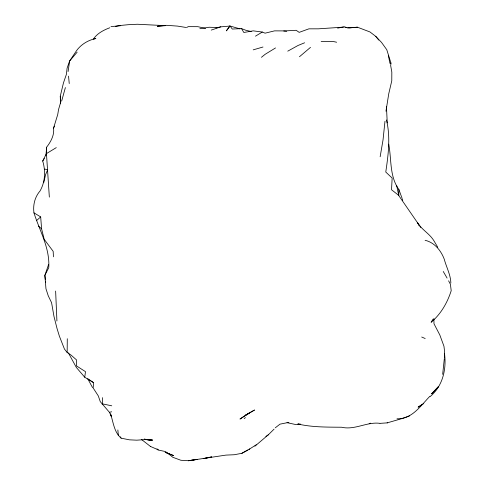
<?xml version="1.0" encoding="UTF-8"?>
<svg xmlns="http://www.w3.org/2000/svg" width="485" height="485" viewBox="0 0 485 485"><rect width="100%" height="100%" fill="white"/><g stroke="black" fill="none" stroke-linecap="round" stroke-linejoin="round"><path stroke-width="0.73" d="M420.792 227.483L398.749 195.54L398.876 189.508C389.34 176.194 391.65 159.401 388.728 144.142M109.78 27.76C103.481 30.118 97.218 33.398 93.35 39.109L95.866 38.473L94.533 38.842A29.828 26.439 -10.1 0 0 75.484 52.241L69.622 61.001L67.1 68.167L66.415 74.296L63.468 82.868L60.279 96.175L60.789 101.874L58.564 109.483L57.739 114.508L53.556 128.095C54.52 135.121 50.828 141.766 46.633 147.185L46.451 153.606L49.343 197.11M444.381 357.518L444.63 351.831L443.945 346.187L439.804 334.935L434.002 323.798L433.863 318.584M444.327 358.633L442.666 374.341M148.81 439.628L152.484 439.974L145.033 439.622L136.697 440.174L129.44 439.834L121.141 438.173C114.078 432.262 113.308 422.12 110.562 413.899L111.411 416.639L109.452 412.329L100.28 401.659L98.309 395.918L93.156 387.976L93.569 382.653L84.736 377.239L85.499 371.662L76.351 365.829L76.491 359.876L70.962 355.038L67.16 352.474L64.456 349.085L59.37 336.123L57.042 328.539L53.999 316.529L51.574 302.682L48.251 295.814L45.96 288.769L44.869 275.365L48.761 267.653C49.985 247.974 39.661 230.939 33.956 212.848C32.859 205.052 34.835 196.965 40.043 190.975C45.232 181.99 45.717 170.835 42.704 161.026L46.451 153.606L56.266 147.634M45.972 155.248L46.633 147.185M384.981 121.256L383.029 139.947L380.149 156.758M347.769 27.59L349.903 27.821L357.409 27.19L369.958 31.949L375.729 36.339L381.549 42.444L386.781 49.725L390.971 63.105L390.674 65.627L391.825 72.101L391.777 80.795L388.752 93.75L385.963 111.223M67.16 352.474L67.282 338.736M68.088 71.562L69.622 61.001L77.151 52.156M398.749 195.54L396.627 185.349M43.705 182.742L45.608 174.533L47.706 169.647L44.59 169.083M61.674 100.995L65.384 87.567M48.658 264.295L44.869 275.365L45.347 279.712M53.556 128.095L54.465 126.142M230.017 25.875L226.41 30.804L230.017 25.875L232.266 29.051L241.536 28.609L245.877 30.288L251.278 31.531M433.063 319.118L431.11 322.313C440.847 314.086 447.358 302.804 451.208 290.679L450.413 284.301L448.595 280.809M42.704 161.026L44.311 158.504M429.874 396.287C420.604 405.775 411.983 419.307 396.997 418.797M299.457 56.751L310.503 47.36M430.25 396.481C442.738 386.042 446.582 369.224 444.515 353.662M274.104 429.098L268.381 434.742L254.904 446.2M102.165 404.314L102.626 403.902L102.614 397.639M36.715 220.433L40.679 216.916L33.956 212.848M261.433 57.309L265.18 54.284L275.522 47.936M275.28 427.818L279.972 424.157L288.908 422.362L286.999 422.671L295.62 424.52L300.621 424.12M244.185 418.585L245.458 417.615M157.007 448.874L158.225 449.825L150.477 446.449M422.168 404.423L418.112 407.182L423.805 403.508M265.859 436.464L268.32 434.833M249.126 449.316L256.232 444.763M255.474 36.175L262.306 32.04L265.065 33.174L274.565 30.864L284.847 30.913L296.189 30.306L299.178 32.362L308.933 28.833L318.384 28.827L343.501 27.13M287.757 51.161L298.026 45.487L304.61 42.777M167.216 452.693L172.781 457.264L180.875 460.271L188.501 460.72L225.913 455.106L234.31 454.736L241.912 453.293L247.786 450.05M241.912 453.293L249.763 448.958M186.519 27.542L188.271 26.651L197.801 26.675L205.646 28.403M409.667 415.839L402.065 418.567L387.133 422.884M211.248 30.094L220.736 26.851L229.841 26.075M216.025 27.875L220.736 26.851M253.194 49.858L262.991 47.015M390.971 63.105L389.94 63.365L388.346 55.357M109.452 412.329L111.677 411.777M369.152 423.538L370.619 423.193M115.527 26.39L119.177 25.59L128.204 24.705L137.394 24.25L165.452 25.663L157.31 26.269L166.482 25.317L177.48 26.099L185.822 27.433M337.639 28.148L344.283 26.742L347.903 28.021L357.409 27.19M398.834 194.952L398.3 195.049L391.528 189.756L392.153 178.068L385.769 172.042C388.297 154.885 390.655 137.019 386.46 119.934M199.85 28.718L209.15 27.239L218.274 27.615M110.998 26.596L120.359 25.76M380.076 423.35L387.491 422.859M299.239 423.975L297.826 423.987C312.091 427.297 327.023 427.109 341.586 427.236C354.79 430.347 366.787 421.653 379.846 423.32M321.161 41.522L333.892 41.643L336.645 42.237M145.87 439.349L144.403 439.21L145.815 439.458M283.749 30.998L286.72 31.282M344.926 27.281L346.351 27.439M262.306 32.04L253.231 30.858L243.822 32.471L241.536 28.609M147.222 439.701L152.157 440.556L147.094 439.665M144.197 439.155L145.645 439.41M158.013 449.983L165.973 451.668M102.626 403.902L111.75 405.812M231.102 26.317L239.996 28.888M425.115 240.299C434.457 242.445 441.035 250.557 444.26 259.208C446.352 267.211 450.595 274.522 450.862 283.022M168.404 453.572L173.509 455.542L165.136 452.287L169.708 454.202M421.701 337.026L425.193 338.53M141.553 439.501L150.344 446.358M93.569 382.653L87.688 378.658L92.508 387.527M38.485 226.119L41.595 228.841L44.208 239.323L53.168 251.345L53.453 256.82M84.736 377.239L76.363 367.472L68.355 352.85M375.729 36.339L378.743 40.067M443.241 271.473L447.079 278.087M120.28 436.779L121.141 438.173M437.773 247.265L433.766 240.512C429.389 233.479 421.617 229.666 417.464 222.524L419.064 225.58M398.876 189.508L402.107 198.371M402.32 199.044L402.732 200.39M45.505 281.161L45.669 282.609M68.549 76.139L69.24 83.553M387.248 122.899L386.448 106.482M117.861 429.971L118.352 435.621M40.679 216.916L41.595 228.841M55.63 291.048L56.921 320.991M60.279 96.175L60.443 103.481M438.67 386.375L431.656 393.796L438.67 386.375M245.562 415.215L239.99 419.058L250.345 412.377L245.562 415.215L254.455 410.061L245.562 415.215M211.618 456.925L203.27 458.634L211.618 456.925M197.365 459.374L188.501 460.72L197.365 459.374"/></g></svg>
